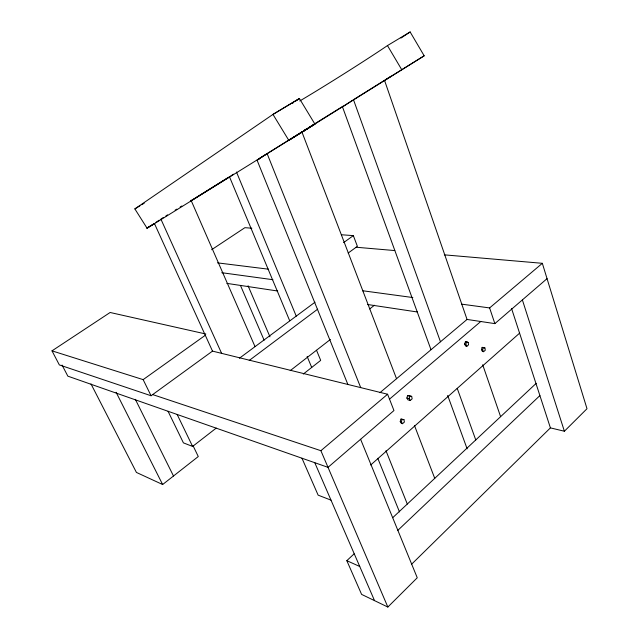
<?xml version="1.0" encoding="UTF-8"?>
<svg xmlns="http://www.w3.org/2000/svg" width="639" height="639" viewBox="0 0 639 639"><rect width="100%" height="100%" fill="white"/><g stroke="black" fill="none" stroke-linecap="round" stroke-linejoin="round"><path stroke-width="0.96" d="M481.439 349.701L482.133 347.368L484.889 347.896L485.289 350.212L483.603 351.69L482.445 351.482L481.439 349.701L482.589 349.9L483.603 351.69M482.589 349.9L483.284 347.568M465.352 341.897L464.641 344.269L465.799 344.477L466.845 346.298L468.587 344.804L468.171 342.44L465.352 341.897L466.51 342.097L465.799 344.477M406.851 398.049L407.61 395.565L411.684 396.388L412.155 398.808L410.27 400.437L408.001 399.878L406.851 398.049L409.12 398.608L410.27 400.437M400.222 421.58L400.98 419.08L403.936 419.623L404.407 422.036L402.514 423.697L401.388 423.385L400.222 421.58L401.348 421.884L402.514 423.697M401.348 421.884L402.115 419.384L403.936 419.623M409.12 398.608L409.879 396.116L411.684 396.388M354.11 553.845L346.825 560.667L361.602 594.39L387.849 607.05L417.251 577.776L360.604 439.281M411.604 564.213L550.411 427.882L564.389 431.237L587.001 408.72L542.335 263.308L444.297 254.841M397.69 530.498L539.899 395.581M392.729 517.686L536.185 383.36M370.692 464.992L519.587 333.159M379.917 392.689L467.053 319.444L494.858 323.622L547.048 278.652M389.375 399.255L480.76 321.505M152.665 394.582L320.89 450.703L387.601 394.239L393.959 410.542L328.023 467.349L67.838 376.147L62.055 365.061M461.773 304.164L489.61 307.926L542.335 263.308M90.994 383.919L136.419 472.429L162.641 484.53L198.274 456.542L193.106 445.83M303.309 374.039L320.698 360.38L316.529 350.276M168.057 411.284L183.417 442.867L192.611 446.437L216.23 428.098M290.218 370.644L330.363 339.477M369.717 308.917L374.438 305.242M249.226 360.468L317.647 309.18M239.433 358.215L315.003 302.207M205.83 334.005L110.124 312.487L51.999 350.851L59.347 364.925L151.06 395.749L212.499 351.115L387.601 394.239M348.183 253.036L357.393 246.334L353.335 235.623L341.394 234.753M343.614 242.604L353.335 235.623M51.999 350.851L143.152 379.63L205.295 335.291M233.379 174.183L229.521 176.883L289.683 320.722M288.804 140.348L314.899 124.078L147.082 228.227L134.853 208.905L272.981 114.405L299.403 98.518L314.899 124.078L288.804 140.348L272.981 114.405L299.419 98.534A65.881 1.709 -32.2 0 0 295.034 101.505M155.964 222.348L159.239 220.159M400.996 38.052L410.134 31.95L424.176 55.809L312.583 125.444M211.637 249.713L244.881 227.684L251.846 228.195M347.88 384.454L257.086 160.221L267.118 153.616L360.723 387.625M352.696 100.211L342.488 106.889L430.934 349.525M228.634 177.275L190.837 200.87M305.075 130.14L301.233 132.553L314.899 124.078M154.67 223.498L146.786 228.187L154.406 223.458L212.499 351.115M190.917 200.878L228.914 177.163M259.458 158.4L301.896 131.906L396.539 378.719M385.325 79.819L390.996 76.281M257.086 160.221L259.594 158.656M161.707 218.538L163.384 217.492M165.9 215.926L167.578 214.88M175.118 210.175L176.795 209.129M180.142 207.036L181.819 205.998M304.156 130.34L307.535 128.239M309.228 127.193L343.031 106.202M384.454 80.482L424.176 55.809M134.853 208.905L139.965 205.79M141.666 204.76L144.222 203.202M299.739 100.986A65.881 1.709 -32.2 0 0 387.466 45.577L410.134 31.95M356.155 247.237L394.782 250.568M217.46 262.861L268.54 269.195M362.441 290.721L412.85 297.542M221.765 272.709L272.917 279.706M226.837 283.381L277.717 291.017M367.441 304.491L417.443 312M468.171 342.44L466.933 341.801M484.889 347.896L482.133 347.368M466.845 346.298L465.687 346.09L464.449 343.934M407.61 395.565L409.879 396.116M400.98 419.08L402.115 419.384M331.002 500.137L318.134 495.145L301.959 458.219M346.825 560.667L359.741 566.489M387.466 45.577L401.803 69.787M116.114 392.282L162.641 484.53M135.332 399.327L173.496 476.007M143.152 379.63L151.06 395.749M177.171 414.479L192.611 446.437M160.868 219.065L221.613 353.359M191.037 200.247L255.025 346.618M314.787 462.716L374.534 600.628M240.48 285.489L264.123 340.18M248.044 285.729L269.962 336.809M320.89 450.703L387.849 607.05M307.143 356.482L311.712 367.441M236.47 172.027L296.248 316.145M377.785 458.307L399.479 511.887M385.972 450.719L407.299 504.043M414.535 425.662L434.744 478.347M447.667 395.429L467.125 448.826M440.479 341.785L353.487 99.7L384.518 80.33L467.053 319.444M457.212 388.336L475.759 439.944M482.693 364.765L500.609 416.676M489.61 307.926L494.858 323.622M511.583 308.565L550.411 427.882M522.382 299.907L564.389 431.237M292.111 103.526A65.881 1.709 -32.2 0 1 293.501 102.559"/></g></svg>
